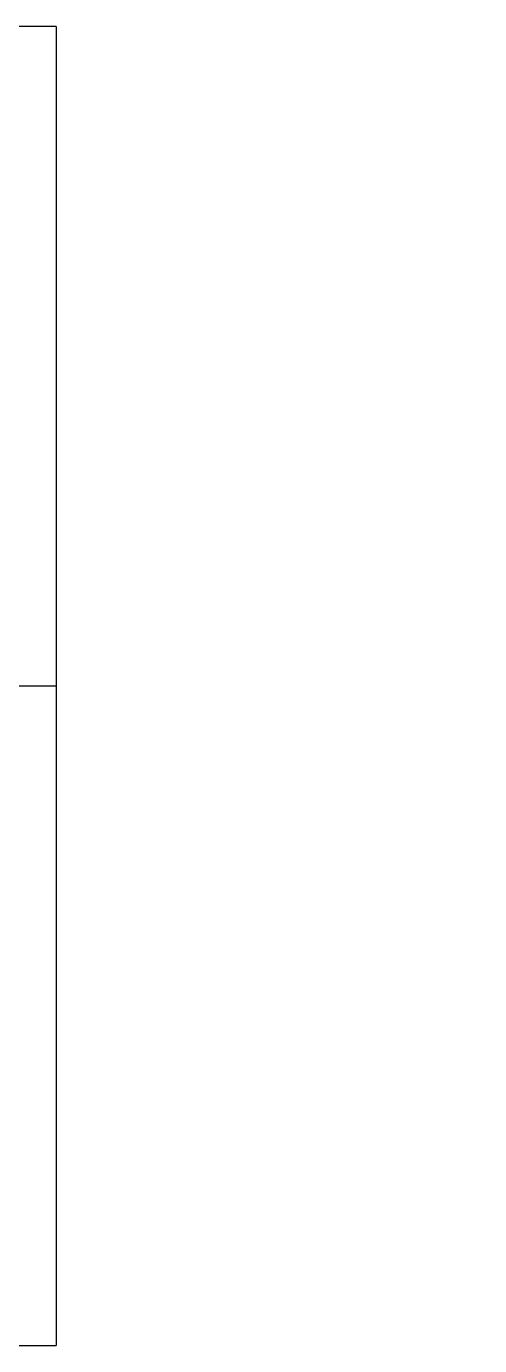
# Model space of a CAD drawing. Header units: millimetres. Extents: x -300 to 12659, y -300 to 12315.
# Drawn here: x 8325 to 12659, y -300 to 12315 of the extents above; entities that cross this region are included whole.
import ezdxf

# ---------------------------------------------------------------- set-up
doc = ezdxf.new("R2010")
doc.units = ezdxf.units.MM
doc.header["$LTSCALE"] = 150
for name, color, linetype in [('1轮廓实线层', 7, 'Continuous'), ('2细线层', 4, 'Continuous'), ('5剖面线层', 2, 'Continuous')]:
    doc.layers.add(name, color=color, linetype=linetype)

msp = doc.modelspace()

# ---------------------------------------------------------------- hatches: boundary and pattern name
at = {"layer": '5剖面线层'}
h = msp.add_hatch(dxfattribs=at)
h.set_pattern_fill('ANSI31', color=256, scale=10, style=0)
h.set_pattern_definition([(45, (10581.753, 6116.237), (-22.45, 22.45), [])])
h.paths.add_polyline_path([(10537.253, 6120.737), (10529.253, 6120.737), (10529.253, 6134.237), (10537.253, 6134.237)])
at = {"layer": '5剖面线层', "extrusion": (-1.22461e-16, 0, -1)}
h = msp.add_hatch(dxfattribs=at)
h.set_pattern_fill('ANSI31', color=256, scale=10, angle=90, style=0)
h.set_pattern_definition([(135, (-11983.85, 6111.276), (-22.451, -22.451), [])])
h.paths.add_polyline_path([(-12055.349, 6115.776), (-12066.349, 6115.776), (-12066.349, 6131.276), (-12055.349, 6131.276)])
at = {"layer": '5剖面线层'}
h = msp.add_hatch(dxfattribs=at)
h.set_pattern_fill('ANSI31', color=256, scale=10, style=0)
h.set_pattern_definition([(45, (12748.265, 6096.886), (-22.451, 22.451), [])])
h.paths.add_polyline_path([(12659.265, 6101.386), (12648.265, 6101.386), (12648.265, 6120.886), (12659.265, 6120.886)])
h = msp.add_hatch(dxfattribs=at)
h.set_pattern_fill('ANSI31', color=256, scale=10, style=0)
h.set_pattern_definition([(45, (10527.917, 5337.636), (-22.45, 22.45), [])])
h.paths.add_polyline_path([(10468.917, 5342.136), (10457.917, 5342.136), (10457.917, 5355.636), (10468.917, 5355.636)])
at = {"layer": '5剖面线层', "extrusion": (-1.22461e-16, 0, -1)}
h = msp.add_hatch(dxfattribs=at)
h.set_pattern_fill('ANSI31', color=256, scale=10, angle=90, style=0)
h.set_pattern_definition([(135, (-11566.143, 5299.266), (-22.45, -22.45), [])])
h.paths.add_polyline_path([(-11630.143, 5303.766), (-11641.143, 5303.766), (-11641.143, 5317.266), (-11630.143, 5317.266)])

# ---------------------------------------------------------------- linework, layer by layer
at = {"layer": '1轮廓实线层'}
msp.add_line((8610, 6007.5), (8235, 6007.5), dxfattribs=at)
at = {"layer": '2细线层'}
for p, q in [((8610, 12315), (-300, 12315)), ((8610, 12315), (8610, -300)), ((-300, -300), (8610, -300))]:
    msp.add_line(p, q, dxfattribs=at)

doc.saveas('drawing.dxf')
